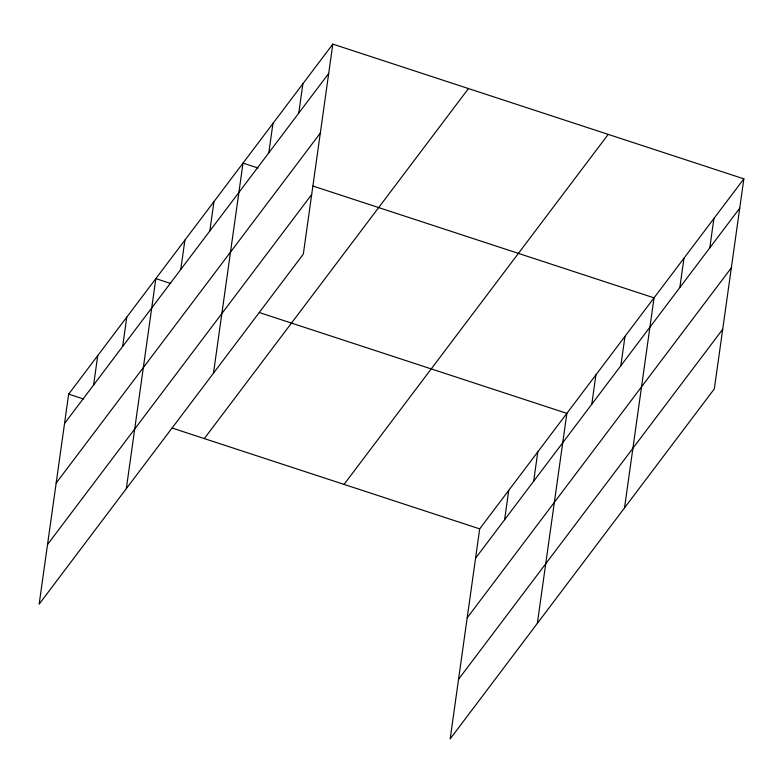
<?xml version="1.0" encoding="UTF-8"?>
<svg xmlns="http://www.w3.org/2000/svg" width="783" height="783" viewBox="0 0 783 783"><rect width="100%" height="100%" fill="white"/><g stroke="black" fill="none" stroke-linecap="round" stroke-linejoin="round"><path stroke-width="1.17" d="M332.824 44.102L68.669 394.123L39.15 604.153L303.315 254.132L332.824 44.102L743.85 178.847L714.331 388.877L450.176 738.898L479.685 528.868L743.85 178.847M93.598 384.962L97.728 355.619M122.657 346.468L126.787 317.115M126.327 488.651L155.837 278.611L170.782 283.515M180.775 269.46L184.896 240.117M209.834 230.956L213.955 201.613M213.495 373.139L243.014 163.109L257.959 168.002M268.823 152.783L272.954 123.44M298.763 113.114L302.894 83.771M504.624 519.706L508.744 490.364M533.683 481.212L537.804 451.86M537.344 623.395L566.863 413.365L259.29 312.534M591.791 404.204L595.922 374.861M620.85 365.7L624.981 336.357M624.521 507.883L654.04 297.853L313.131 186.09M679.85 287.527L683.97 258.184M709.79 247.859L713.91 218.516M64.549 423.466L328.703 73.445M56.161 483.091L320.325 133.071M47.528 544.528L311.693 194.507M204.304 438.588L468.469 88.567M344.05 484.403L608.215 134.382M475.565 558.21L739.729 208.19M467.187 617.836L731.342 267.815M458.554 679.272L722.709 329.251M68.669 394.123L83.615 399.027M172.123 428.037L479.685 528.868"/></g></svg>
